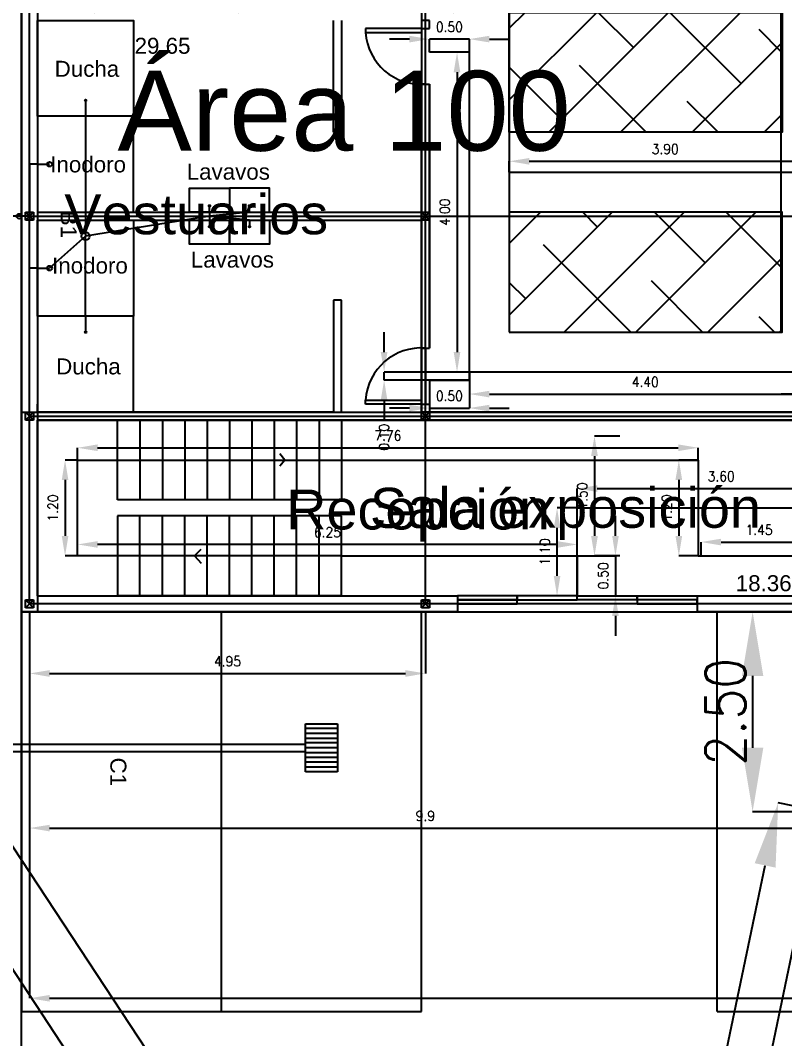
# Model space of a CAD drawing. Header units: inches. Extents: x -23 to 72981, y 9 to 49153.
# Drawn here: x 32.3 to 41.85, y 22.18 to 34.91 of the extents above; entities that cross this region are included whole.
import ezdxf

# ---------------------------------------------------------------- set-up
doc = ezdxf.new("R2010")
doc.units = ezdxf.units.IN
for name, color, linetype in [('Aguas pluviales', 140, 'Continuous'), ('Aguas sanitarias', 140, 'Continuous'), ('Auxiliar', 240, 'Continuous'), ('Cotas', 200, 'Continuous'), ('Cotas_IncendiosP0', 30, 'Continuous'), ('Cotas_IncendiosP1', 30, 'Continuous'), ('Elementos_A_P0', 251, 'Continuous'), ('Escaleras', 50, 'Continuous'), ('Exteriores', 7, 'Continuous'), ('IncendiosP0', 1, 'Continuous'), ('IncendiosP1', 1, 'Continuous'), ('Límites', 6, 'Continuous'), ('P0', 5, 'Continuous'), ('P0 Paredes interiores', 102, 'Continuous'), ('P0 Puertas', 10, 'Continuous'), ('P0 Puertas desplazadas', 10, 'Continuous'), ('P0 Texto', 7, 'Continuous'), ('P0_Elementos', 44, 'Continuous'), ('P0_Pasillos', 90, 'Continuous'), ('P1', 3, 'Continuous'), ('P1 Paredes interiores', 76, 'Continuous'), ('P1 Texto', 7, 'Continuous'), ('Pared exterior nave', 26, 'Continuous'), ('Pilares', 240, 'Continuous')]:
    doc.layers.add(name, color=color, linetype=linetype)
doc.styles.add('80-100', font='romans.shx', dxfattribs={"width": 0.9, "height": 0.5})
doc.styles.get("Standard").update_dxf_attribs({"font": 'arial.ttf'})
doc.dimstyles.new('Copia de 100_conlineas', dxfattribs={"dimtxt": 0.5, "dimasz": 0.8, "dimexe": 0, "dimexo": 0, "dimgap": 0.09, "dimtad": 1, "dimzin": 1, "dimdsep": 46, "dimtxsty": '80-100', "dimcen": 0.1, "dimclrd": 256, "dimclre": 256, "dimclrt": 256, "dimadec": 0, "dimazin": 0, "dimtfac": 1, "dimtix": 1, "dimtmove": 2, "dimatfit": 3, "dimfxl": 1, "dimtvp": 1.058824, "dimtolj": 1, "dimtzin": 1, "dimarcsym": 0})
doc.dimstyles.new('Mod ISO-25', dxfattribs={"dimtxt": 0.125, "dimasz": 0.25, "dimexe": 0, "dimexo": 0.1, "dimgap": 0.09, "dimtad": 1, "dimzin": 12, "dimdsep": 46, "dimtxsty": '80-100', "dimcen": 0.1, "dimclrd": 256, "dimclre": 256, "dimclrt": 256, "dimadec": 0, "dimazin": 0, "dimtfac": 1, "dimtix": 1, "dimtmove": 2, "dimatfit": 3, "dimfxl": 1, "dimtolj": 1, "dimarcsym": 0})

# ---------------------------------------------------------------- blocks, each defined once
blk = doc.blocks.new('*D22')
at = {"layer": 'Cotas', "lineweight": -2, "transparency": 16777216}
for p, q in [((32.411, 27.515), (32.411, 26.745)), ((37.361, 27.515), (37.361, 26.745)), ((32.661, 26.745), (37.111, 26.745))]:
    blk.add_line(p, q, dxfattribs=at)
at = {"layer": 'Cotas', "transparency": 16777216}
for points in [[(32.661, 26.787), (32.661, 26.703), (32.411, 26.745)], [(37.111, 26.787), (37.111, 26.703), (37.361, 26.745)]]:
    blk.add_solid(points, dxfattribs=at)
at = {"layer": 'Defpoints', "color": 0, "transparency": 16777216}
for p in [(32.411, 27.615), (37.361, 27.615), (37.361, 26.745)]:
    blk.add_point(p, dxfattribs=at)
at = {"layer": 'Cotas', "transparency": 16777216, "insert": (34.886, 26.897), "char_height": 0.125, "attachment_point": 5, "style": '80-100'}
blk.add_mtext('\\A1;4.95', dxfattribs=at)
blk = doc.blocks.new('*D23')
at = {"layer": 'Cotas', "lineweight": -2, "transparency": 16777216}
for p, q in [((32.411, 27.515), (32.411, 24.811)), ((42.311, 27.515), (42.311, 24.811)), ((32.661, 24.811), (42.061, 24.811))]:
    blk.add_line(p, q, dxfattribs=at)
at = {"layer": 'Cotas', "transparency": 16777216}
for points in [[(32.661, 24.852), (32.661, 24.769), (32.411, 24.811)], [(42.061, 24.852), (42.061, 24.769), (42.311, 24.811)]]:
    blk.add_solid(points, dxfattribs=at)
at = {"layer": 'Defpoints', "color": 0, "transparency": 16777216}
for p in [(32.411, 27.615), (42.311, 27.615), (42.311, 24.811)]:
    blk.add_point(p, dxfattribs=at)
at = {"layer": 'Cotas', "transparency": 16777216, "insert": (37.361, 24.963), "char_height": 0.125, "attachment_point": 5, "style": '80-100'}
blk.add_mtext('\\A1;9.9', dxfattribs=at)
blk = doc.blocks.new('*D24')
at = {"layer": 'Cotas', "lineweight": -2, "transparency": 16777216}
for p, q in [((32.411, 27.515), (32.411, 22.681)), ((52.211, 27.515), (52.211, 22.681)), ((32.661, 22.681), (51.961, 22.681))]:
    blk.add_line(p, q, dxfattribs=at)
at = {"layer": 'Cotas', "transparency": 16777216}
for points in [[(32.661, 22.723), (32.661, 22.64), (32.411, 22.681)], [(51.961, 22.723), (51.961, 22.64), (52.211, 22.681)]]:
    blk.add_solid(points, dxfattribs=at)
at = {"layer": 'Defpoints', "color": 0, "transparency": 16777216}
for p in [(32.411, 27.615), (52.211, 27.615), (52.211, 22.681)]:
    blk.add_point(p, dxfattribs=at)
at = {"layer": 'Cotas', "transparency": 16777216, "insert": (42.311, 22.834), "char_height": 0.125, "attachment_point": 5, "style": '80-100'}
blk.add_mtext('\\A1;19.8', dxfattribs=at)
blk = doc.blocks.new('Alcantarilla')
at = {"layer": 'Aguas pluviales'}
for p, q in [((-11.66, 1.036), (-11.66, 1.436)), ((-11.66, 1.436), (-11.06, 1.436)), ((-11.6, 1.436), (-11.6, 1.036)), ((-11.54, 1.436), (-11.54, 1.036)), ((-11.48, 1.036), (-11.48, 1.436)), ((-11.42, 1.436), (-11.42, 1.036)), ((-11.36, 1.436), (-11.36, 1.036)), ((-11.3, 1.036), (-11.3, 1.436)), ((-11.24, 1.436), (-11.24, 1.036)), ((-11.18, 1.436), (-11.18, 1.036)), ((-11.12, 1.036), (-11.12, 1.436)), ((-11.06, 1.436), (-11.06, 1.036)), ((-11.06, 1.036), (-11.66, 1.036))]:
    blk.add_line(p, q, dxfattribs=at)
blk = doc.blocks.new('*D36')
at = {"layer": 'Cotas', "lineweight": -2, "transparency": 16777216}
for p, q in [((39.794, 29.715), (39.476, 29.715)), ((39.476, 29.465), (39.476, 28.465)), ((39.794, 28.215), (39.476, 28.215))]:
    blk.add_line(p, q, dxfattribs=at)
at = {"layer": 'Cotas', "transparency": 16777216}
for points in [[(39.434, 29.465), (39.518, 29.465), (39.476, 29.715)], [(39.434, 28.465), (39.518, 28.465), (39.476, 28.215)]]:
    blk.add_solid(points, dxfattribs=at)
at = {"layer": 'Defpoints', "color": 0, "transparency": 16777216}
for p in [(39.894, 29.715), (39.476, 28.215), (39.894, 28.215)]:
    blk.add_point(p, dxfattribs=at)
at = {"layer": 'Cotas', "transparency": 16777216, "insert": (39.324, 28.965), "char_height": 0.125, "attachment_point": 5, "rotation": 90, "style": '80-100'}
blk.add_mtext('\\A1;1.50', dxfattribs=at)
blk = doc.blocks.new('*D37')
at = {"layer": 'Cotas_IncendiosP1', "lineweight": -2, "transparency": 16777216}
for p, q in [((39.738, 28.465), (39.738, 28.715)), ((39.261, 28.215), (39.738, 28.215)), ((39.738, 28.215), (39.738, 27.715)), ((39.261, 27.715), (39.738, 27.715)), ((39.738, 27.465), (39.738, 27.215))]:
    blk.add_line(p, q, dxfattribs=at)
at = {"layer": 'Cotas_IncendiosP1', "transparency": 16777216}
for points in [[(39.697, 28.465), (39.78, 28.465), (39.738, 28.215)], [(39.697, 27.465), (39.78, 27.465), (39.738, 27.715)]]:
    blk.add_solid(points, dxfattribs=at)
at = {"layer": 'Defpoints', "color": 0, "transparency": 16777216}
for p in [(39.261, 28.215), (39.261, 27.715), (39.738, 27.715)]:
    blk.add_point(p, dxfattribs=at)
at = {"layer": 'Cotas_IncendiosP1', "transparency": 16777216, "insert": (39.586, 27.965), "char_height": 0.125, "attachment_point": 5, "rotation": 90, "style": '80-100'}
blk.add_mtext('\\A1;0.50', dxfattribs=at)
blk = doc.blocks.new('*D38')
at = {"layer": 'Cotas_IncendiosP1', "lineweight": -2, "transparency": 16777216}
for p, q in [((33.011, 28.215), (33.011, 28.359)), ((39.011, 28.359), (33.261, 28.359)), ((39.261, 28.215), (39.261, 28.359))]:
    blk.add_line(p, q, dxfattribs=at)
at = {"layer": 'Cotas_IncendiosP1', "transparency": 16777216}
for points in [[(33.261, 28.4), (33.261, 28.317), (33.011, 28.359)], [(39.011, 28.4), (39.011, 28.317), (39.261, 28.359)]]:
    blk.add_solid(points, dxfattribs=at)
at = {"layer": 'Defpoints', "color": 0, "transparency": 16777216}
for p in [(33.011, 28.359), (33.011, 28.215), (39.261, 28.215)]:
    blk.add_point(p, dxfattribs=at)
at = {"layer": 'Cotas_IncendiosP1', "transparency": 16777216, "insert": (36.136, 28.511), "char_height": 0.125, "attachment_point": 5, "style": '80-100'}
blk.add_mtext('\\A1;6.25', dxfattribs=at)
blk = doc.blocks.new('*D39')
at = {"layer": 'Cotas_IncendiosP1', "lineweight": -2, "transparency": 16777216}
for p, q in [((33.011, 29.415), (32.854, 29.415)), ((32.854, 29.165), (32.854, 28.465)), ((33.011, 28.215), (32.854, 28.215))]:
    blk.add_line(p, q, dxfattribs=at)
at = {"layer": 'Cotas_IncendiosP1', "transparency": 16777216}
for points in [[(32.813, 29.165), (32.896, 29.165), (32.854, 29.415)], [(32.813, 28.465), (32.896, 28.465), (32.854, 28.215)]]:
    blk.add_solid(points, dxfattribs=at)
at = {"layer": 'Defpoints', "color": 0, "transparency": 16777216}
for p in [(33.011, 29.415), (32.854, 28.215), (33.011, 28.215)]:
    blk.add_point(p, dxfattribs=at)
at = {"layer": 'Cotas_IncendiosP1', "transparency": 16777216, "insert": (32.702, 28.815), "char_height": 0.125, "attachment_point": 5, "rotation": 90, "style": '80-100'}
blk.add_mtext('\\A1;1.20', dxfattribs=at)
blk = doc.blocks.new('*D40')
at = {"layer": 'Cotas_IncendiosP1', "lineweight": -2, "transparency": 16777216}
for p, q in [((33.011, 29.415), (33.011, 29.568)), ((33.261, 29.568), (40.524, 29.568)), ((40.774, 29.415), (40.774, 29.568))]:
    blk.add_line(p, q, dxfattribs=at)
at = {"layer": 'Cotas_IncendiosP1', "transparency": 16777216}
for points in [[(33.261, 29.61), (33.261, 29.527), (33.011, 29.568)], [(40.524, 29.61), (40.524, 29.527), (40.774, 29.568)]]:
    blk.add_solid(points, dxfattribs=at)
at = {"layer": 'Defpoints', "color": 0, "transparency": 16777216}
for p in [(40.774, 29.568), (33.011, 29.415), (40.774, 29.415)]:
    blk.add_point(p, dxfattribs=at)
at = {"layer": 'Cotas_IncendiosP1', "transparency": 16777216, "insert": (36.892, 29.721), "char_height": 0.125, "attachment_point": 5, "style": '80-100'}
blk.add_mtext('\\A1;7.76', dxfattribs=at)
blk = doc.blocks.new('*D41')
at = {"layer": 'Cotas_IncendiosP1', "lineweight": -2, "transparency": 16777216}
for p, q in [((40.774, 29.415), (40.531, 29.415)), ((40.531, 29.165), (40.531, 28.465)), ((40.774, 28.215), (40.531, 28.215))]:
    blk.add_line(p, q, dxfattribs=at)
at = {"layer": 'Cotas_IncendiosP1', "transparency": 16777216}
for points in [[(40.489, 29.165), (40.573, 29.165), (40.531, 29.415)], [(40.489, 28.465), (40.573, 28.465), (40.531, 28.215)]]:
    blk.add_solid(points, dxfattribs=at)
at = {"layer": 'Defpoints', "color": 0, "transparency": 16777216}
for p in [(40.774, 29.415), (40.531, 28.215), (40.774, 28.215)]:
    blk.add_point(p, dxfattribs=at)
at = {"layer": 'Cotas_IncendiosP1', "transparency": 16777216, "insert": (40.379, 28.815), "char_height": 0.125, "attachment_point": 5, "rotation": 90, "style": '80-100'}
blk.add_mtext('\\A1;1.20', dxfattribs=at)
blk = doc.blocks.new('*D42')
at = {"layer": 'Cotas_IncendiosP1', "lineweight": -2, "transparency": 16777216}
for p, q in [((40.809, 28.215), (40.809, 28.389)), ((41.059, 28.389), (42.011, 28.389)), ((42.261, 28.215), (42.261, 28.389))]:
    blk.add_line(p, q, dxfattribs=at)
at = {"layer": 'Cotas_IncendiosP1', "transparency": 16777216}
for points in [[(41.059, 28.43), (41.059, 28.347), (40.809, 28.389)], [(42.011, 28.43), (42.011, 28.347), (42.261, 28.389)]]:
    blk.add_solid(points, dxfattribs=at)
at = {"layer": 'Defpoints', "color": 0, "transparency": 16777216}
for p in [(42.261, 28.389), (40.809, 28.215), (42.261, 28.215)]:
    blk.add_point(p, dxfattribs=at)
at = {"layer": 'Cotas_IncendiosP1', "transparency": 16777216, "insert": (41.535, 28.541), "char_height": 0.125, "attachment_point": 5, "style": '80-100'}
blk.add_mtext('\\A1;1.45', dxfattribs=at)
blk = doc.blocks.new('*D60')
at = {"layer": 'Cotas_IncendiosP0', "lineweight": -2, "transparency": 16777216}
for p, q in [((39.261, 28.815), (39.008, 28.815)), ((39.008, 27.965), (39.008, 28.565)), ((39.261, 27.715), (39.008, 27.715))]:
    blk.add_line(p, q, dxfattribs=at)
at = {"layer": 'Cotas_IncendiosP0', "transparency": 16777216}
for points in [[(38.967, 28.565), (39.05, 28.565), (39.008, 28.815)], [(38.967, 27.965), (39.05, 27.965), (39.008, 27.715)]]:
    blk.add_solid(points, dxfattribs=at)
at = {"layer": 'Defpoints', "color": 0, "transparency": 16777216}
for p in [(39.008, 28.815), (39.261, 28.815), (39.261, 27.715)]:
    blk.add_point(p, dxfattribs=at)
at = {"layer": 'Cotas_IncendiosP0', "transparency": 16777216, "insert": (38.856, 28.265), "char_height": 0.125, "attachment_point": 5, "rotation": 90, "style": '80-100'}
blk.add_mtext('\\A1;1.10', dxfattribs=at)
blk = doc.blocks.new('*D61')
at = {"layer": 'Cotas_IncendiosP0', "lineweight": -2, "transparency": 16777216}
for p, q in [((39.261, 28.815), (39.261, 29.057)), ((39.511, 29.057), (42.611, 29.057)), ((42.861, 28.815), (42.861, 29.057))]:
    blk.add_line(p, q, dxfattribs=at)
at = {"layer": 'Cotas_IncendiosP0', "transparency": 16777216}
for points in [[(39.511, 29.099), (39.511, 29.016), (39.261, 29.057)], [(42.611, 29.099), (42.611, 29.016), (42.861, 29.057)]]:
    blk.add_solid(points, dxfattribs=at)
at = {"layer": 'Defpoints', "color": 0, "transparency": 16777216}
for p in [(42.861, 29.057), (39.261, 28.815), (42.861, 28.815)]:
    blk.add_point(p, dxfattribs=at)
at = {"layer": 'Cotas_IncendiosP0', "transparency": 16777216, "insert": (41.061, 29.21), "char_height": 0.125, "attachment_point": 5, "style": '80-100'}
blk.add_mtext('\\A1;3.60', dxfattribs=at)
blk = doc.blocks.new('*D67')
at = {"layer": 'Cotas_IncendiosP0', "lineweight": -2, "transparency": 16777216}
for p, q in [((42.311, 30.515), (42.311, 30.24)), ((42.861, 30.515), (42.861, 30.24)), ((42.061, 30.24), (41.811, 30.24)), ((42.311, 30.24), (42.861, 30.24)), ((43.111, 30.24), (43.361, 30.24))]:
    blk.add_line(p, q, dxfattribs=at)
at = {"layer": 'Cotas_IncendiosP0', "transparency": 16777216}
for points in [[(42.061, 30.281), (42.061, 30.198), (42.311, 30.24)], [(43.111, 30.281), (43.111, 30.198), (42.861, 30.24)]]:
    blk.add_solid(points, dxfattribs=at)
at = {"layer": 'Defpoints', "color": 0, "transparency": 16777216}
for p in [(42.311, 30.515), (42.861, 30.515), (42.861, 30.24)]:
    blk.add_point(p, dxfattribs=at)
at = {"layer": 'Cotas_IncendiosP0', "transparency": 16777216, "insert": (42.586, 30.392), "char_height": 0.125, "attachment_point": 5, "style": '80-100'}
blk.add_mtext('\\A1;0.55', dxfattribs=at)
blk = doc.blocks.new('*D68')
at = {"layer": 'Cotas_IncendiosP0', "lineweight": -2, "transparency": 16777216}
for p, q in [((37.411, 30.415), (37.411, 30.065)), ((37.911, 30.415), (37.911, 30.065)), ((37.161, 30.065), (36.911, 30.065)), ((37.411, 30.065), (37.911, 30.065)), ((38.161, 30.065), (38.411, 30.065))]:
    blk.add_line(p, q, dxfattribs=at)
at = {"layer": 'Cotas_IncendiosP0', "transparency": 16777216}
for points in [[(37.161, 30.106), (37.161, 30.023), (37.411, 30.065)], [(38.161, 30.106), (38.161, 30.023), (37.911, 30.065)]]:
    blk.add_solid(points, dxfattribs=at)
at = {"layer": 'Defpoints', "color": 0, "transparency": 16777216}
for p in [(37.411, 30.415), (37.911, 30.415), (37.911, 30.065)]:
    blk.add_point(p, dxfattribs=at)
at = {"layer": 'Cotas_IncendiosP0', "transparency": 16777216, "insert": (37.661, 30.217), "char_height": 0.125, "attachment_point": 5, "style": '80-100'}
blk.add_mtext('\\A1;0.50', dxfattribs=at)
blk = doc.blocks.new('*D69')
at = {"layer": 'Cotas_IncendiosP0', "lineweight": -2, "transparency": 16777216}
for p, q in [((37.911, 34.515), (37.757, 34.515)), ((37.757, 34.265), (37.757, 30.765)), ((37.911, 30.515), (37.757, 30.515))]:
    blk.add_line(p, q, dxfattribs=at)
at = {"layer": 'Cotas_IncendiosP0', "transparency": 16777216}
for points in [[(37.715, 34.265), (37.798, 34.265), (37.757, 34.515)], [(37.715, 30.765), (37.798, 30.765), (37.757, 30.515)]]:
    blk.add_solid(points, dxfattribs=at)
at = {"layer": 'Defpoints', "color": 0, "transparency": 16777216}
for p in [(37.911, 34.515), (37.757, 30.515), (37.911, 30.515)]:
    blk.add_point(p, dxfattribs=at)
at = {"layer": 'Cotas_IncendiosP0', "transparency": 16777216, "insert": (37.604, 32.515), "char_height": 0.125, "attachment_point": 5, "rotation": 90, "style": '80-100'}
blk.add_mtext('\\A1;4.00', dxfattribs=at)
blk = doc.blocks.new('*D70')
at = {"layer": 'Cotas_IncendiosP0', "lineweight": -2, "transparency": 16777216}
for p, q in [((37.911, 30.515), (37.911, 30.24)), ((42.311, 30.515), (42.311, 30.24)), ((38.161, 30.24), (42.061, 30.24))]:
    blk.add_line(p, q, dxfattribs=at)
at = {"layer": 'Cotas_IncendiosP0', "transparency": 16777216}
for points in [[(38.161, 30.281), (38.161, 30.198), (37.911, 30.24)], [(42.061, 30.281), (42.061, 30.198), (42.311, 30.24)]]:
    blk.add_solid(points, dxfattribs=at)
at = {"layer": 'Defpoints', "color": 0, "transparency": 16777216}
for p in [(37.911, 30.515), (42.311, 30.515), (42.311, 30.24)]:
    blk.add_point(p, dxfattribs=at)
at = {"layer": 'Cotas_IncendiosP0', "transparency": 16777216, "insert": (40.111, 30.392), "char_height": 0.125, "attachment_point": 5, "style": '80-100'}
blk.add_mtext('\\A1;4.40', dxfattribs=at)
blk = doc.blocks.new('*D71')
at = {"layer": 'Cotas_IncendiosP0', "lineweight": -2, "transparency": 16777216}
for p, q in [((36.845, 30.765), (36.845, 31.015)), ((37.911, 30.515), (36.845, 30.515)), ((36.845, 30.415), (36.845, 30.515)), ((37.911, 30.415), (36.845, 30.415)), ((36.845, 30.165), (36.845, 29.915))]:
    blk.add_line(p, q, dxfattribs=at)
at = {"layer": 'Cotas_IncendiosP0', "transparency": 16777216}
for points in [[(36.803, 30.765), (36.886, 30.765), (36.845, 30.515)], [(36.803, 30.165), (36.886, 30.165), (36.845, 30.415)]]:
    blk.add_solid(points, dxfattribs=at)
at = {"layer": 'Defpoints', "color": 0, "transparency": 16777216}
for p in [(36.845, 30.515), (37.911, 30.515), (37.911, 30.415)]:
    blk.add_point(p, dxfattribs=at)
at = {"layer": 'Cotas_IncendiosP0', "transparency": 16777216, "insert": (36.845, 29.699), "char_height": 0.125, "attachment_point": 5, "rotation": 90, "style": '80-100'}
blk.add_mtext('\\A1;0.10', dxfattribs=at)
blk = doc.blocks.new('*D72')
at = {"layer": 'Cotas_IncendiosP0', "lineweight": -2, "transparency": 16777216}
for p, q in [((37.161, 34.68), (36.911, 34.68)), ((37.411, 34.515), (37.411, 34.68)), ((37.911, 34.68), (37.411, 34.68)), ((37.911, 34.515), (37.911, 34.68)), ((38.161, 34.68), (38.411, 34.68))]:
    blk.add_line(p, q, dxfattribs=at)
at = {"layer": 'Cotas_IncendiosP0', "transparency": 16777216}
for points in [[(37.161, 34.722), (37.161, 34.639), (37.411, 34.68)], [(38.161, 34.722), (38.161, 34.639), (37.911, 34.68)]]:
    blk.add_solid(points, dxfattribs=at)
at = {"layer": 'Defpoints', "color": 0, "transparency": 16777216}
for p in [(37.411, 34.68), (37.411, 34.515), (37.911, 34.515)]:
    blk.add_point(p, dxfattribs=at)
at = {"layer": 'Cotas_IncendiosP0', "transparency": 16777216, "insert": (37.661, 34.833), "char_height": 0.125, "attachment_point": 5, "style": '80-100'}
blk.add_mtext('\\A1;0.50', dxfattribs=at)
blk = doc.blocks.new('*D80')
at = {"layer": 'Cotas_IncendiosP0', "lineweight": -2, "transparency": 16777216}
for p, q in [((38.411, 33.015), (38.411, 33.152)), ((38.661, 33.152), (42.061, 33.152)), ((42.311, 33.015), (42.311, 33.152))]:
    blk.add_line(p, q, dxfattribs=at)
at = {"layer": 'Cotas_IncendiosP0', "transparency": 16777216}
for points in [[(38.661, 33.193), (38.661, 33.11), (38.411, 33.152)], [(42.061, 33.193), (42.061, 33.11), (42.311, 33.152)]]:
    blk.add_solid(points, dxfattribs=at)
at = {"layer": 'Defpoints', "color": 0, "transparency": 16777216}
for p in [(42.311, 33.152), (38.411, 33.015), (42.311, 33.015)]:
    blk.add_point(p, dxfattribs=at)
at = {"layer": 'Cotas_IncendiosP0', "transparency": 16777216, "insert": (40.361, 33.304), "char_height": 0.125, "attachment_point": 5, "style": '80-100'}
blk.add_mtext('\\A1;3.90', dxfattribs=at)
blk = doc.blocks.new('*D116')
at = {"layer": 'Defpoints', "color": 0, "transparency": 16777216}
for p in [(42.311, 27.515), (41.454, 25.015), (42.311, 25.015)]:
    blk.add_point(p, dxfattribs=at)
at = {"layer": 'Elementos_A_P0', "lineweight": -2, "transparency": 16777216}
for p, q in [((42.311, 27.515), (41.454, 27.515)), ((41.454, 26.715), (41.454, 25.815)), ((42.311, 25.015), (41.454, 25.015))]:
    blk.add_line(p, q, dxfattribs=at)
at = {"layer": 'Elementos_A_P0', "transparency": 16777216}
for points in [[(41.321, 26.715), (41.588, 26.715), (41.454, 27.515)], [(41.321, 25.815), (41.588, 25.815), (41.454, 25.015)]]:
    blk.add_solid(points, dxfattribs=at)
at = {"layer": 'Elementos_A_P0', "transparency": 16777216, "insert": (41.114, 26.265), "char_height": 0.5, "attachment_point": 5, "rotation": 90, "style": '80-100'}
blk.add_mtext('\\A1;2.50', dxfattribs=at)
blk = doc.blocks.new('*D118')
at = {"layer": 'Defpoints', "color": 0, "transparency": 16777216}
for p in [(31.911, 25.015), (39.811, 13.015), (39.106, 12.551)]:
    blk.add_point(p, dxfattribs=at)
at = {"layer": 'Elementos_A_P0', "lineweight": -2, "transparency": 16777216}
for p, q in [((31.911, 25.015), (31.206, 24.551)), ((31.646, 23.882), (38.666, 13.219)), ((39.811, 13.015), (39.106, 12.551))]:
    blk.add_line(p, q, dxfattribs=at)
at = {"layer": 'Elementos_A_P0', "transparency": 16777216}
for points in [[(31.757, 23.956), (31.535, 23.809), (31.206, 24.551)], [(38.778, 13.292), (38.555, 13.146), (39.106, 12.551)]]:
    blk.add_solid(points, dxfattribs=at)
at = {"layer": 'Elementos_A_P0', "transparency": 16777216, "insert": (35.44, 18.738), "char_height": 0.5, "attachment_point": 5, "rotation": 303.3582, "style": '80-100'}
blk.add_mtext('\\A1;14.37', dxfattribs=at)
blk = doc.blocks.new('*D119')
at = {"layer": 'Defpoints', "color": 0, "transparency": 16777216}
for p in [(41.774, 25.127), (42.311, 25.015), (39.811, 13.015)]:
    blk.add_point(p, dxfattribs=at)
at = {"layer": 'Elementos_A_P0', "lineweight": -2, "transparency": 16777216}
for p, q in [((42.311, 25.015), (41.774, 25.127)), ((39.437, 13.91), (41.611, 24.344)), ((39.811, 13.015), (39.274, 13.127))]:
    blk.add_line(p, q, dxfattribs=at)
at = {"layer": 'Elementos_A_P0', "transparency": 16777216}
for points in [[(41.48, 24.371), (41.741, 24.316), (41.774, 25.127)], [(39.307, 13.937), (39.568, 13.883), (39.274, 13.127)]]:
    blk.add_solid(points, dxfattribs=at)
at = {"layer": 'Elementos_A_P0', "transparency": 16777216, "insert": (40.191, 19.196), "char_height": 0.5, "attachment_point": 5, "rotation": 78.2317, "style": '80-100'}
blk.add_mtext('\\A1;12.26', dxfattribs=at)
blk = doc.blocks.new('*D120')
at = {"layer": 'Defpoints', "color": 0, "transparency": 16777216}
for p in [(50.811, 25.015), (51.476, 24.406), (39.811, 13.015)]:
    blk.add_point(p, dxfattribs=at)
at = {"layer": 'Elementos_A_P0', "lineweight": -2, "transparency": 16777216}
for p, q in [((50.811, 25.015), (51.476, 24.406)), ((41.016, 12.995), (50.935, 23.816)), ((39.811, 13.015), (40.476, 12.406))]:
    blk.add_line(p, q, dxfattribs=at)
at = {"layer": 'Elementos_A_P0', "transparency": 16777216}
for points in [[(50.837, 23.906), (51.033, 23.726), (51.476, 24.406)], [(40.918, 13.085), (41.115, 12.905), (40.476, 12.406)]]:
    blk.add_solid(points, dxfattribs=at)
at = {"layer": 'Elementos_A_P0', "transparency": 16777216, "insert": (45.725, 18.635), "char_height": 0.5, "attachment_point": 5, "rotation": 47.4896, "style": '80-100'}
blk.add_mtext('\\A1;16.28', dxfattribs=at)

msp = doc.modelspace()

# ---------------------------------------------------------------- hatches: boundary and pattern name
at = {"layer": 'P0_Elementos'}
h = msp.add_hatch(dxfattribs=at)
h.set_pattern_fill('ANSI38', color=256, scale=0.2)
h.paths.add_polyline_path([(35.711, 39.515), (34.711, 39.515), (34.711, 35.015), (35.711, 35.015)])
h.paths.add_polyline_path([(33.511, 39.515), (32.511, 39.515), (32.511, 35.015), (33.511, 35.015)])
h.paths.add_polyline_path([(37.911, 39.515), (36.911, 39.515), (36.911, 35.015), (37.911, 35.015)])
h.paths.add_polyline_path([(41.811, 39.015), (38.922, 39.015), (38.922, 36.215), (41.811, 36.215)])
h.paths.add_polyline_path([(41.811, 35.015), (38.411, 35.015), (38.411, 33.515), (41.811, 33.515)])
h.paths.add_polyline_path([(41.811, 32.515), (38.411, 32.515), (38.411, 31.015), (41.811, 31.015)])
h.paths.add_polyline_path([(41.811, 42.015), (32.511, 42.015), (32.511, 40.515), (41.811, 40.515)])
h.paths.add_polyline_path([(41.811, 44.515), (32.511, 44.515), (32.511, 43.015), (41.811, 43.015)])
h.paths.add_polyline_path([(46.961, 42.015), (42.811, 42.015), (42.811, 37.865), (46.961, 37.865)])
h.paths.add_polyline_path([(52.111, 42.015), (47.961, 42.015), (47.961, 37.865), (52.111, 37.865)])
h.paths.add_polyline_path([(46.961, 36.365), (42.811, 36.365), (42.811, 32.215), (46.961, 32.215)])
h.paths.add_polyline_path([(52.111, 36.365), (47.961, 36.365), (47.961, 32.215), (52.111, 32.215)])
h.paths.add_polyline_path([(46.961, 31.015), (43.361, 31.015), (43.361, 28.715), (46.961, 28.715)])
h.paths.add_polyline_path([(52.111, 31.015), (47.961, 31.015), (47.961, 27.715), (52.111, 27.715)])

# ---------------------------------------------------------------- linework, layer by layer
at = {"layer": 'Aguas pluviales'}
for p, q in [((32.311, 63.765), (32.311, 27.515)), ((32.511, 63.765), (32.511, 27.515)), ((32.311, 27.515), (52.311, 27.515)), ((30.011, 25.86), (35.861, 25.86)), ((30.011, 25.77), (35.861, 25.77))]:
    msp.add_line(p, q, dxfattribs=at)
msp.add_circle((32.28, 32.465), 0.0315, dxfattribs=at)
at = {"layer": 'Aguas sanitarias'}
for p, q in [((33.111, 33.915), (33.111, 32.215)), ((32.511, 33.115), (32.411, 33.115)), ((32.411, 33.115), (32.411, 32.515)), ((32.511, 33.115), (32.661, 33.115)), ((32.411, 32.515), (32.411, 32.415)), ((34.661, 32.515), (34.661, 32.595)), ((34.661, 32.515), (34.661, 32.415)), ((35.161, 32.515), (34.661, 32.465)), ((35.161, 32.515), (35.161, 32.595)), ((32.411, 32.465), (31.911, 32.465)), ((32.411, 31.815), (32.411, 32.415)), ((34.661, 32.465), (33.111, 32.215)), ((35.161, 32.415), (34.661, 32.465)), ((34.661, 32.415), (34.661, 32.335)), ((35.161, 32.415), (35.161, 32.335)), ((33.111, 32.215), (32.661, 31.815)), ((33.111, 31.215), (33.111, 32.215)), ((32.511, 31.815), (32.411, 31.815)), ((32.511, 31.815), (32.661, 31.815)), ((33.111, 31.215), (33.111, 31.015)), ((31.911, 25.015), (39.811, 13.015)), ((42.311, 25.015), (39.811, 13.015))]:
    msp.add_line(p, q, dxfattribs=at)
for centre, radius in [((33.111, 33.915), 0.01), ((32.661, 33.115), 0.03), ((34.661, 32.595), 0.01), ((35.161, 32.595), 0.01), ((33.111, 32.215), 0.05), ((34.661, 32.335), 0.01), ((35.161, 32.335), 0.01), ((32.661, 31.815), 0.03), ((33.111, 31.015), 0.01)]:
    msp.add_circle(centre, radius, dxfattribs=at)
at = {"layer": 'Auxiliar'}
for p, q in [((32.411, 27.615), (32.411, 63.64)), ((37.361, 27.615), (37.361, 63.639)), ((32.411, 32.465), (52.211, 32.465)), ((32.411, 29.965), (52.211, 29.965)), ((52.211, 27.615), (32.411, 27.615))]:
    msp.add_line(p, q, dxfattribs=at)
at = {"layer": 'Elementos_A_P0'}
msp.add_line((35.611, 30.015), (35.111, 30.015), dxfattribs=at)
for points in [[(32.511, 34.915), (33.711, 34.915), (33.711, 33.715), (32.511, 33.715)], [(32.511, 32.515), (33.711, 32.515), (33.711, 33.715), (32.511, 33.715)], [(34.911, 32.515), (34.411, 32.515), (34.411, 32.815), (34.911, 32.815)], [(34.911, 32.515), (35.411, 32.515), (35.411, 32.815), (34.911, 32.815)], [(32.511, 32.415), (33.711, 32.415), (33.711, 31.215), (32.511, 31.215)], [(34.411, 32.415), (34.911, 32.415), (34.911, 32.115), (34.411, 32.115)], [(34.911, 32.415), (35.411, 32.415), (35.411, 32.115), (34.911, 32.115)], [(32.511, 30.015), (33.711, 30.015), (33.711, 31.215), (32.511, 31.215)]]:
    msp.add_lwpolyline(points, close=True, dxfattribs=at)
at = {"layer": 'Escaleras'}
for p, q in [((32.511, 27.715), (32.511, 29.915)), ((36.311, 29.915), (32.511, 29.915)), ((33.511, 28.915), (33.511, 29.915)), ((33.791, 29.915), (33.791, 28.915)), ((34.071, 29.915), (34.071, 28.915)), ((34.351, 29.915), (34.351, 28.915)), ((34.631, 29.915), (34.631, 28.915)), ((34.911, 29.915), (34.911, 28.915)), ((35.191, 29.915), (35.191, 28.915)), ((35.471, 29.915), (35.471, 28.915)), ((35.751, 29.915), (35.751, 28.915)), ((36.031, 29.915), (36.031, 28.915)), ((35.605, 29.415), (35.54, 29.492)), ((34.479, 29.415), (35.605, 29.415)), ((35.605, 29.415), (35.54, 29.338)), ((36.311, 28.915), (33.511, 28.915)), ((36.311, 28.715), (33.511, 28.715)), ((33.511, 28.715), (33.511, 27.715)), ((33.791, 27.715), (33.791, 28.715)), ((34.071, 27.715), (34.071, 28.715)), ((34.351, 27.715), (34.351, 28.715)), ((34.631, 27.715), (34.631, 28.715)), ((34.911, 27.715), (34.911, 28.715)), ((35.191, 27.715), (35.191, 28.715)), ((35.471, 27.715), (35.471, 28.715)), ((35.751, 27.715), (35.751, 28.715)), ((36.031, 27.715), (36.031, 28.715)), ((34.473, 28.215), (34.556, 28.298)), ((35.641, 28.215), (34.473, 28.215)), ((34.473, 28.215), (34.556, 28.126)), ((32.511, 27.715), (33.511, 27.715)), ((33.791, 27.715), (33.511, 27.715)), ((34.071, 27.715), (33.791, 27.715)), ((34.351, 27.715), (34.071, 27.715)), ((34.631, 27.715), (34.351, 27.715)), ((34.911, 27.715), (34.631, 27.715)), ((35.191, 27.715), (34.911, 27.715)), ((35.471, 27.715), (35.191, 27.715)), ((35.751, 27.715), (35.471, 27.715)), ((36.031, 27.715), (35.751, 27.715)), ((36.311, 27.715), (36.031, 27.715))]:
    msp.add_line(p, q, dxfattribs=at)
for points in [[(36.311, 29.915), (36.311, 28.915)], [(36.311, 27.715), (36.311, 28.715)]]:
    msp.add_lwpolyline(points, dxfattribs=at)
at = {"layer": 'Exteriores'}
for p, q in [((32.311, 27.515), (32.311, 22.515)), ((34.811, 27.515), (32.311, 27.515)), ((34.811, 22.515), (34.811, 27.515)), ((37.311, 27.515), (34.811, 27.515)), ((37.311, 22.515), (37.311, 27.515)), ((41.011, 22.515), (41.011, 27.515)), ((41.011, 27.515), (42.111, 27.515)), ((32.311, 22.515), (34.811, 22.515)), ((34.811, 22.515), (37.311, 22.515)), ((41.011, 22.515), (42.111, 22.515))]:
    msp.add_line(p, q, dxfattribs=at)
at = {"layer": 'IncendiosP0'}
for p, q in [((37.911, 34.515), (37.411, 34.515)), ((37.911, 30.515), (37.911, 34.515)), ((38.411, 33.015), (42.311, 33.015)), ((42.861, 30.515), (37.911, 30.515)), ((37.911, 30.415), (37.911, 30.515)), ((37.411, 30.415), (37.911, 30.415)), ((39.261, 27.715), (39.261, 28.815)), ((39.261, 28.815), (42.361, 28.815))]:
    msp.add_line(p, q, dxfattribs=at)
at = {"layer": 'IncendiosP1'}
for p, q in [((33.011, 28.215), (33.011, 29.415)), ((33.011, 29.415), (33.511, 29.415)), ((33.511, 29.415), (36.311, 29.415)), ((36.311, 29.415), (39.286, 29.415)), ((39.286, 29.415), (40.774, 29.415)), ((40.774, 29.415), (40.774, 28.215)), ((36.311, 28.215), (33.011, 28.215)), ((36.311, 28.215), (39.261, 28.215)), ((39.261, 28.215), (39.261, 27.715)), ((40.774, 28.215), (42.261, 28.215))]:
    msp.add_line(p, q, dxfattribs=at)
at = {"layer": 'Límites'}
msp.add_lwpolyline([(32.311, 17.815), (32.311, 67.815), (52.311, 67.815)], dxfattribs=at)
at = {"layer": 'P0'}
for p, q in [((32.311, 63.765), (32.311, 27.515)), ((37.311, 35.015), (37.311, 30.015)), ((32.311, 32.515), (32.321, 32.515)), ((32.311, 27.515), (52.311, 27.515))]:
    msp.add_line(p, q, dxfattribs=at)
msp.add_lwpolyline([(32.311, 30.015), (42.311, 30.015), (42.311, 27.515)], dxfattribs=at)
at = {"layer": 'P0 Paredes interiores'}
for p, q in [((36.211, 33.515), (36.211, 34.915)), ((36.311, 34.915), (36.311, 33.515)), ((37.311, 32.515), (37.311, 34.115)), ((37.361, 34.115), (37.311, 34.115)), ((37.361, 34.115), (37.411, 34.115)), ((37.411, 30.815), (37.411, 34.115)), ((36.311, 33.515), (36.211, 33.515)), ((32.511, 32.515), (37.311, 32.515)), ((32.511, 32.415), (37.311, 32.415)), ((37.311, 30.815), (37.311, 32.415)), ((36.311, 31.415), (36.211, 31.415)), ((36.211, 31.415), (36.211, 30.015)), ((36.311, 30.015), (36.311, 31.415)), ((37.361, 30.815), (37.311, 30.815)), ((37.361, 30.815), (37.411, 30.815)), ((36.011, 30.015), (32.511, 30.015)), ((36.211, 30.015), (36.011, 30.015)), ((36.311, 30.015), (37.311, 30.015)), ((37.311, 30.015), (37.411, 30.015)), ((42.361, 30.015), (37.411, 30.015)), ((42.261, 29.915), (32.511, 29.915))]:
    msp.add_line(p, q, dxfattribs=at)
at = {"layer": 'P0 Puertas'}
for p, q in [((37.311, 34.915), (37.311, 34.815)), ((37.411, 34.915), (37.311, 34.915)), ((37.411, 34.815), (37.411, 34.915)), ((37.311, 34.815), (37.411, 34.815)), ((37.311, 34.815), (37.311, 34.115)), ((37.361, 34.115), (37.361, 34.815)), ((37.311, 34.115), (37.361, 34.115)), ((37.311, 30.115), (37.311, 30.815)), ((37.311, 30.815), (37.361, 30.815)), ((37.361, 30.815), (37.361, 30.115)), ((37.311, 30.015), (37.311, 30.115)), ((37.311, 30.115), (37.411, 30.115)), ((37.411, 30.115), (37.411, 30.015)), ((37.411, 30.015), (37.311, 30.015)), ((37.761, 27.665), (37.761, 27.615)), ((38.511, 27.665), (37.761, 27.665)), ((38.511, 27.715), (38.511, 27.665)), ((39.261, 27.715), (38.511, 27.715)), ((38.511, 27.715), (38.511, 27.665)), ((38.511, 27.615), (38.511, 27.665)), ((38.511, 27.665), (39.261, 27.665)), ((39.261, 27.665), (39.261, 27.715)), ((39.261, 27.715), (40.011, 27.715)), ((40.011, 27.665), (39.261, 27.665)), ((40.011, 27.715), (40.011, 27.665)), ((40.011, 27.665), (40.011, 27.615)), ((40.761, 27.665), (40.011, 27.665)), ((40.761, 27.615), (40.761, 27.665)), ((37.761, 27.615), (38.511, 27.615)), ((40.011, 27.615), (40.761, 27.615))]:
    msp.add_line(p, q, dxfattribs=at)
at = {"layer": 'P0 Puertas desplazadas'}
for p, q in [((37.311, 34.815), (36.611, 34.815)), ((36.611, 34.815), (36.611, 34.765)), ((37.311, 34.815), (37.311, 34.765)), ((36.611, 34.765), (37.311, 34.765)), ((36.611, 30.115), (36.611, 30.165)), ((36.611, 30.165), (37.311, 30.165)), ((37.311, 30.115), (36.611, 30.115)), ((37.311, 30.115), (37.311, 30.165)), ((37.761, 27.715), (37.761, 27.665)), ((38.511, 27.715), (37.761, 27.715)), ((37.761, 27.665), (38.511, 27.665)), ((37.761, 27.665), (37.761, 27.615)), ((38.511, 27.665), (38.511, 27.715)), ((38.511, 27.615), (38.511, 27.665)), ((40.011, 27.665), (40.011, 27.715)), ((40.011, 27.715), (40.761, 27.715)), ((40.761, 27.665), (40.011, 27.665)), ((40.011, 27.665), (40.011, 27.615)), ((40.761, 27.715), (40.761, 27.665)), ((40.761, 27.615), (40.761, 27.665)), ((37.761, 27.615), (38.511, 27.615)), ((40.011, 27.615), (40.761, 27.615))]:
    msp.add_line(p, q, dxfattribs=at)
for centre, start, end in [((37.311, 34.815), 184.0856, 274.0856), ((37.311, 30.115), 85.9144, 175.9144)]:
    msp.add_arc(centre, 0.702, start, end, dxfattribs=at)
at = {"layer": 'P0_Elementos'}
for points in [[(38.411, 35.015), (41.822, 35.015), (41.822, 33.515), (38.411, 33.515)], [(38.411, 31.015), (41.822, 31.015), (41.822, 32.515), (38.411, 32.515)]]:
    msp.add_lwpolyline(points, close=True, dxfattribs=at)
at = {"layer": 'P0_Pasillos'}
for p, q in [((41.811, 31.015), (41.811, 39.515)), ((38.411, 35.015), (38.411, 31.015)), ((37.411, 34.115), (37.411, 30.815)), ((38.411, 31.015), (41.811, 31.015)), ((37.411, 30.015), (41.811, 30.015)), ((41.811, 30.015), (42.361, 30.015))]:
    msp.add_line(p, q, dxfattribs=at)
at = {"layer": 'P1'}
for points in [[(32.311, 27.515), (52.311, 27.515), (52.311, 42.515), (47.311, 42.515), (47.311, 32.515), (52.311, 32.515)], [(32.311, 27.515), (32.311, 30.015), (42.311, 30.015), (42.311, 32.515)]]:
    msp.add_lwpolyline(points, dxfattribs=at)
at = {"layer": 'P1 Paredes interiores'}
for p, q in [((32.511, 30.015), (42.261, 30.015)), ((32.511, 29.915), (42.261, 29.915))]:
    msp.add_line(p, q, dxfattribs=at)
at = {"layer": 'Pared exterior nave'}
for p, q in [((32.311, 63.765), (32.311, 27.515)), ((32.511, 34.915), (32.511, 32.615)), ((32.511, 32.615), (32.511, 32.515)), ((32.511, 32.415), (32.511, 30.115)), ((32.511, 30.015), (32.511, 30.115)), ((32.511, 29.915), (32.511, 27.715)), ((32.511, 27.715), (37.761, 27.715)), ((37.761, 27.715), (37.761, 27.515)), ((40.761, 27.715), (42.261, 27.715)), ((40.761, 27.715), (40.761, 27.515)), ((37.761, 27.515), (32.311, 27.515)), ((52.111, 27.515), (40.761, 27.515))]:
    msp.add_line(p, q, dxfattribs=at)
at = {"layer": 'Pilares'}
for p, q in [((32.361, 32.515), (32.461, 32.515)), ((32.361, 32.415), (32.361, 32.515)), ((32.361, 32.515), (32.461, 32.415)), ((32.461, 32.515), (32.361, 32.415)), ((32.461, 32.515), (32.461, 32.415)), ((37.311, 32.515), (37.411, 32.515)), ((37.311, 32.415), (37.311, 32.515)), ((37.311, 32.515), (37.411, 32.415)), ((37.411, 32.515), (37.311, 32.415)), ((37.411, 32.515), (37.411, 32.415)), ((32.461, 32.415), (32.361, 32.415)), ((37.411, 32.415), (37.311, 32.415)), ((32.361, 30.015), (32.461, 30.015)), ((32.361, 29.915), (32.361, 30.015)), ((32.361, 30.015), (32.461, 29.915)), ((32.461, 30.015), (32.361, 29.915)), ((32.461, 30.015), (32.461, 29.915)), ((37.311, 30.015), (37.411, 30.015)), ((37.311, 29.915), (37.311, 30.015)), ((37.311, 30.015), (37.411, 29.915)), ((37.411, 30.015), (37.311, 29.915)), ((37.411, 30.015), (37.411, 29.915)), ((32.461, 29.915), (32.361, 29.915)), ((37.411, 29.915), (37.311, 29.915)), ((32.361, 27.665), (32.461, 27.665)), ((32.361, 27.565), (32.361, 27.665)), ((32.361, 27.665), (32.461, 27.565)), ((32.461, 27.665), (32.361, 27.565)), ((32.461, 27.665), (32.461, 27.565)), ((37.311, 27.665), (37.411, 27.665)), ((37.311, 27.565), (37.311, 27.665)), ((37.311, 27.665), (37.411, 27.565)), ((37.411, 27.665), (37.311, 27.565)), ((37.411, 27.665), (37.411, 27.565)), ((32.461, 27.565), (32.361, 27.565)), ((37.411, 27.565), (37.311, 27.565))]:
    msp.add_line(p, q, dxfattribs=at)

# ---------------------------------------------------------------- block references
at = {"layer": 'Aguas pluviales', "rotation": 270}
msp.add_blockref('Alcantarilla', (34.825, 14.455), dxfattribs=at)

# ---------------------------------------------------------------- texts
at = {"layer": 'Aguas pluviales', "insert": (33.51, 34.284), "char_height": 1, "attachment_point": 1}
msp.add_mtext_dynamic_manual_height_columns('Área 100', width=13.09194, gutter_width=12.5, heights=[3.853], dxfattribs=at)
at = {"layer": 'Aguas pluviales', "char_height": 0.2, "attachment_point": 1, "rotation": 270}
for s, insert in [('B1', (33.001, 32.533)), ('C1 ', (33.621, 25.693))]:
    msp.add_mtext_dynamic_manual_height_columns(s, width=10.69323, gutter_width=12.5, heights=[0], dxfattribs=dict(at, insert=insert))
at = {"layer": 'Cotas_IncendiosP0', "insert": (33.724, 34.697), "char_height": 0.2, "attachment_point": 1}
msp.add_mtext_dynamic_manual_height_columns('29.65', width=0.70111, gutter_width=1, heights=[0], dxfattribs=at)
at = {"layer": 'Cotas_IncendiosP1', "insert": (41.243, 27.974), "char_height": 0.2, "attachment_point": 1}
msp.add_mtext_dynamic_manual_height_columns('18.36', width=0.28572, gutter_width=1, heights=[0], dxfattribs=at)
at = {"layer": 'Elementos_A_P0', "char_height": 0.2, "attachment_point": 1}
for s, width, insert in [('Ducha', 0.34696, (32.724, 34.409)), ('Inodoro', 0.50054, (32.669, 33.213)), ('Lavavos', 0.7565, (34.376, 33.122)), ('Lavavos', 0.7565, (34.427, 32.022)), ('Inodoro', 0.50054, (32.692, 31.948)), ('Ducha', 0.34696, (32.743, 30.686))]:
    msp.add_mtext_dynamic_manual_height_columns(s, width=width, gutter_width=1, heights=[0], dxfattribs=dict(at, insert=insert))
at = {"layer": 'P0 Texto', "char_height": 0.5, "attachment_point": 1}
for s, width, insert in [('Vestuarios', 4.6, (32.845, 32.739)), ('Recepción', 3.5, (35.619, 29.046))]:
    msp.add_mtext_dynamic_manual_height_columns(s, width=width, gutter_width=12.5, heights=[0], dxfattribs=dict(at, insert=insert))
at = {"layer": 'P1 Texto', "insert": (36.667, 29.067), "char_height": 0.5, "attachment_point": 1}
msp.add_mtext_dynamic_manual_height_columns('Sala exposición', width=6.66711, gutter_width=12.5, heights=[0], dxfattribs=at)

# ---------------------------------------------------------------- dimensions: what is measured, and where the dimension line sits
at = {"layer": 'Cotas'}
dim = msp.add_linear_dim(base=(39.476, 28.215), p1=(39.894, 29.715), p2=(39.894, 28.215), angle=90, dimstyle='Copia de 100_conlineas', dxfattribs=at)
dim.commit()
dim.dimension.update_dxf_attribs({"geometry": '*D36', "text_midpoint": (39.324, 28.965)})
for base, p2, picture, middle in [((37.361, 26.745), (37.361, 27.615), '*D22', (34.886, 26.897)), ((42.311, 24.811), (42.311, 27.615), '*D23', (37.361, 24.963)), ((52.211, 22.681), (52.211, 27.615), '*D24', (42.311, 22.834))]:
    dim = msp.add_linear_dim(base=base, p1=(32.411, 27.615), p2=p2, dimstyle='Mod ISO-25', dxfattribs=at)
    dim.commit()
    dim.dimension.update_dxf_attribs({"geometry": picture, "text_midpoint": middle})
at = {"layer": 'Cotas_IncendiosP0'}
for base, p1, p2, picture, middle in [((37.411, 34.68), (37.911, 34.515), (37.411, 34.515), '*D72', (37.661, 34.833)), ((42.311, 33.152), (38.411, 33.015), (42.311, 33.015), '*D80', (40.361, 33.304)), ((42.311, 30.24), (37.911, 30.515), (42.311, 30.515), '*D70', (40.111, 30.392)), ((42.861, 30.24), (42.311, 30.515), (42.861, 30.515), '*D67', (42.586, 30.392)), ((37.911, 30.065), (37.411, 30.415), (37.911, 30.415), '*D68', (37.661, 30.217)), ((42.861, 29.057), (39.261, 28.815), (42.861, 28.815), '*D61', (41.061, 29.21))]:
    dim = msp.add_linear_dim(base=base, p1=p1, p2=p2, dimstyle='Copia de 100_conlineas', dxfattribs=at)
    dim.commit()
    dim.dimension.update_dxf_attribs({"geometry": picture, "text_midpoint": middle})
for base, p1, p2, picture, middle in [((37.757, 30.515), (37.911, 34.515), (37.911, 30.515), '*D69', (37.604, 32.515)), ((39.008, 28.815), (39.261, 27.715), (39.261, 28.815), '*D60', (38.856, 28.265))]:
    dim = msp.add_linear_dim(base=base, p1=p1, p2=p2, angle=90, dimstyle='Copia de 100_conlineas', dxfattribs=at)
    dim.commit()
    dim.dimension.update_dxf_attribs({"geometry": picture, "text_midpoint": middle})
dim = msp.add_linear_dim(base=(36.845, 30.515), p1=(37.911, 30.415), p2=(37.911, 30.515), angle=90, dimstyle='Copia de 100_conlineas', dxfattribs=at)
dim.commit()
dim.dimension.update_dxf_attribs({"geometry": '*D71', "text_midpoint": (36.845, 29.699), "dimtype": 160})
at = {"layer": 'Cotas_IncendiosP1'}
for base, p1, p2, picture, middle in [((40.774, 29.568), (33.011, 29.415), (40.774, 29.415), '*D40', (36.892, 29.721)), ((33.011, 28.359), (39.261, 28.215), (33.011, 28.215), '*D38', (36.136, 28.511)), ((42.261, 28.389), (40.809, 28.215), (42.261, 28.215), '*D42', (41.535, 28.541))]:
    dim = msp.add_linear_dim(base=base, p1=p1, p2=p2, dimstyle='Copia de 100_conlineas', dxfattribs=at)
    dim.commit()
    dim.dimension.update_dxf_attribs({"geometry": picture, "text_midpoint": middle})
for base, p1, p2, picture, middle in [((32.854, 28.215), (33.011, 29.415), (33.011, 28.215), '*D39', (32.702, 28.815)), ((40.531, 28.215), (40.774, 29.415), (40.774, 28.215), '*D41', (40.379, 28.815))]:
    dim = msp.add_linear_dim(base=base, p1=p1, p2=p2, angle=90, dimstyle='Copia de 100_conlineas', dxfattribs=at)
    dim.commit()
    dim.dimension.update_dxf_attribs({"geometry": picture, "text_midpoint": middle})
dim = msp.add_aligned_dim(p1=(39.261, 28.215), p2=(39.261, 27.715), distance=0.477, dimstyle='Copia de 100_conlineas', dxfattribs=at)
dim.commit()
dim.dimension.update_dxf_attribs({"geometry": '*D37', "text_midpoint": (39.586, 27.965)})
at = {"layer": 'Elementos_A_P0'}
dim = msp.add_linear_dim(base=(41.454, 25.015), p1=(42.311, 27.515), p2=(42.311, 25.015), angle=90, dimstyle='Copia de 100_conlineas', dxfattribs=at)
dim.commit()
dim.dimension.update_dxf_attribs({"geometry": '*D116', "text_midpoint": (41.114, 26.265)})
for p1, p2, distance, picture, middle in [((39.811, 13.015), (42.311, 25.015), 0.549, '*D119', (40.191, 19.196)), ((31.911, 25.015), (39.811, 13.015), -0.844, '*D118', (35.44, 18.738)), ((39.811, 13.015), (50.811, 25.015), -0.902, '*D120', (45.725, 18.635))]:
    dim = msp.add_aligned_dim(p1=p1, p2=p2, distance=distance, dimstyle='Copia de 100_conlineas', dxfattribs=at)
    dim.commit()
    dim.dimension.update_dxf_attribs({"geometry": picture, "text_midpoint": middle})

doc.saveas('drawing.dxf')
